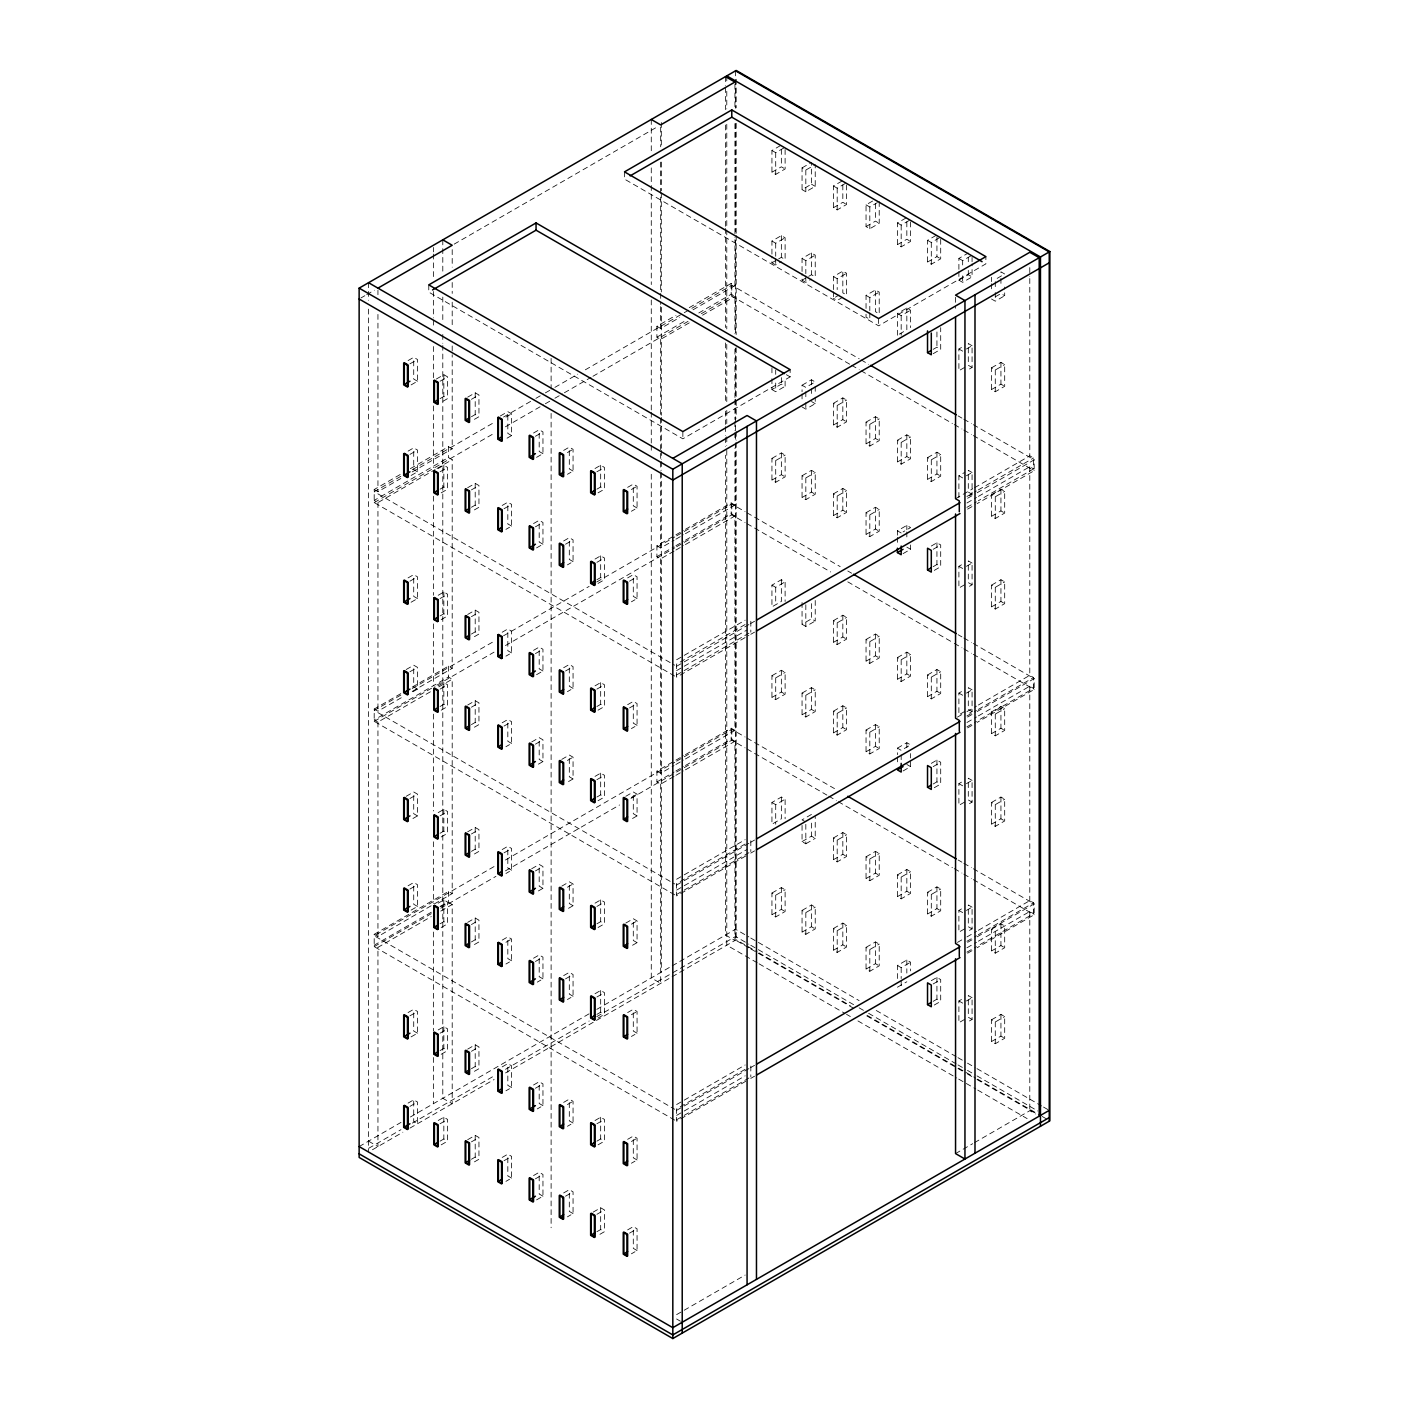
<?xml version="1.0" encoding="UTF-8"?>
<svg xmlns="http://www.w3.org/2000/svg" width="1409" height="1409" viewBox="0 0 1409 1409"><rect width="100%" height="100%" fill="white"/><g stroke="black" fill="none" stroke-linecap="round" stroke-linejoin="round"><path stroke-width="0.75" stroke-dasharray="5 3.75" d="M361.039 297.898L364.843 295.714M366.745 294.604L374.336 290.219M454.191 244.127L657.616 126.687M408.064 360.581L413.718 357.322L417.487 359.489L417.487 381.223L409.949 385.573M771.938 150.499L775.707 152.665L785.112 147.24L785.112 168.974L775.707 174.399L771.938 172.233L771.938 150.499L781.361 145.074M409.949 363.839L417.487 359.489M771.938 172.233L781.361 166.79L785.112 168.974M436.297 379.056L443.835 374.706L447.586 376.872L447.586 398.606L440.066 402.956M802.056 167.882L811.461 162.458L811.461 184.192L802.056 189.616L802.056 167.882L805.825 170.066L815.23 164.624L815.23 186.358L805.825 191.783L802.056 189.616M440.066 381.223L447.586 376.872M440.066 398.606L443.835 396.44L447.586 398.606M467.665 397.162L475.203 392.812L478.954 394.996L478.954 416.729L471.434 421.062M833.423 185.988L837.193 188.172L846.598 182.73L846.598 204.464L837.193 209.906L833.423 207.722L833.423 185.988L842.829 180.563M471.434 399.328L478.954 394.996M408.064 451.127L413.718 447.868L417.487 450.052L417.487 471.786L409.949 476.119M771.938 254.096L771.938 241.045L781.361 235.62L785.112 237.786L785.112 259.52L781.361 257.354L771.938 262.778L771.938 256.262M471.434 416.729L475.203 414.545L478.954 416.729M833.423 207.722L842.829 202.297L846.598 204.464M409.949 454.385L417.487 450.052M771.938 241.045L775.707 243.229L785.112 237.786M500.301 415.99L507.821 411.657L511.59 413.823L511.59 435.557L505.937 438.815M879.216 201.575L879.216 223.309L869.811 228.734L866.042 226.567L866.042 204.833L875.465 199.391M674.682 676.056L374.195 502.573L374.195 489.522L400.843 474.146M410.371 468.651L448.432 446.653L452.201 448.837L452.201 354.716M689.23 322.855L660.68 339.34L656.911 337.156L656.911 326.289L675.95 315.299M689.283 307.62L731.165 283.438L734.934 285.604L734.934 239.636M400.825 476.33L374.195 491.706L674.682 665.189M412.238 469.743L494.031 422.506M503.541 417.029L533.976 399.452M535.878 398.36L543.487 393.956M545.389 392.864L552.997 388.479M554.899 387.369L577.725 374.195M585.334 369.81L682.343 313.802M684.246 312.692L689.952 309.399M691.854 308.307L731.782 285.234L859.208 358.802M505.937 417.082L511.59 413.823M866.042 204.833L869.811 207L877.331 202.649M374.195 489.522L377.947 491.706L400.808 478.514M412.221 471.909L452.201 448.837M656.911 326.289L660.68 328.473L679.719 317.483M693.052 309.786L734.934 285.604M771.938 262.778L775.707 264.962L781.361 261.704M412.221 691.414L452.201 668.342L452.201 459.704L448.432 457.52L374.195 500.389L377.947 502.573L435.064 469.584M656.911 337.156L685.478 320.671M698.794 312.974L731.165 294.305L734.934 296.471L734.934 333.81M374.195 502.573L494.031 433.373M505.444 426.786L543.487 404.823M545.389 403.731L552.997 399.346M554.899 398.236L562.508 393.851M564.41 392.741L591.04 377.365M592.942 376.273L688.05 321.358M701.365 313.679L731.782 296.101L849.697 364.191M436.966 468.493L452.201 459.704M702.563 315.158L734.934 296.471M438.181 468.51L443.835 465.252L447.586 467.436L447.586 489.17L440.066 493.502M802.056 271.479L802.056 258.446L811.461 253.004L815.23 255.17L815.23 276.904L811.461 274.737L802.056 280.162L802.056 273.645M440.066 471.786L447.586 467.436M802.056 258.446L805.825 260.612L815.23 255.17M866.042 226.567L875.465 221.125L879.216 223.309M533.535 433.021L539.189 429.763L542.958 431.929L542.958 453.663L535.42 458.013M897.41 222.939L901.179 225.105L910.584 219.681L910.584 241.415L901.179 246.839L897.41 244.673L897.41 222.939L906.832 217.514M440.066 489.17L443.835 486.986L447.586 489.17M535.42 436.279L542.958 431.929M802.056 280.162L805.825 282.346L811.461 279.088M467.665 487.708L475.203 483.375L478.954 485.541L478.954 507.275L471.434 511.626M833.423 289.585L833.423 276.551L842.829 271.109L846.598 273.293L846.598 295.027L842.829 292.843L842.829 271.109M471.434 489.892L478.954 485.541M833.423 276.551L837.193 278.718L846.598 273.293M897.41 244.673L906.832 239.248L910.584 241.415M563.653 450.404L569.306 447.146L573.058 449.312L573.058 471.046L567.422 474.305M927.527 240.323L931.296 242.507L940.701 237.064L940.701 258.798L931.296 264.24L927.527 262.056L927.527 240.323L936.932 234.898M471.434 507.275L475.203 505.109L478.954 507.275M833.423 291.769L833.423 298.285L839.077 295.027M567.422 452.571L573.058 449.312M842.829 297.193L837.193 300.452L833.423 298.285M502.168 505.461L507.821 502.203L511.59 504.369L511.59 526.103L505.937 529.361M866.042 308.43L866.042 295.379L875.465 289.955L879.216 292.121L879.216 313.855L875.465 311.688L875.465 289.955M927.527 262.056L936.932 256.632L940.701 258.798M504.052 508.719L511.59 504.369M866.042 295.379L869.811 297.563L879.216 292.121M595.021 468.51L600.674 465.252L604.443 467.436L604.443 489.17L596.905 493.502M958.895 269.295L958.895 258.428L968.3 253.004M408.064 577.901L413.718 574.643L417.487 576.827L417.487 598.561L409.949 602.893M596.905 471.768L604.443 467.436M958.895 258.428L962.664 260.612L972.069 255.17L972.069 261.704M409.949 581.16L417.487 576.827M533.535 523.567L539.189 520.308L542.958 522.492L542.958 544.226L535.42 548.559M897.41 335.219L897.41 313.485L906.832 308.06L910.584 310.227L910.584 327.628M428.776 284.882L428.776 292.121L682.854 438.815L790.132 376.872L790.132 369.634M624.504 171.863L624.504 179.119L878.6 325.814L985.877 263.87L985.877 256.632M596.905 489.17L600.674 486.986L604.443 489.17M958.895 271.479L958.895 280.162L968.3 274.737L972.069 276.904L972.069 263.87M771.938 378.686L771.938 389.553L781.361 384.129L785.112 386.295L785.112 377.612M535.42 526.825L542.958 522.492M897.41 313.485L901.179 315.669L910.584 310.227M958.895 280.162L962.664 282.346L972.069 276.904M771.938 389.553L775.707 391.737L785.112 386.295M438.181 595.285L443.835 592.027L447.586 594.211L447.586 615.944L440.066 620.277M802.056 385.221L811.461 379.778L815.23 381.945L805.825 387.387L802.056 385.221L802.056 391.737M627.639 487.355L633.293 484.097L637.062 486.264L637.062 507.997L631.408 511.256M440.066 598.543L447.586 594.211M899.294 334.144L906.832 329.794L906.832 308.06M631.408 489.522L637.062 486.264M997.167 278.366L1004.687 274.015L1000.936 271.831L1000.936 276.182M563.653 540.968L569.306 537.692L573.058 539.876L573.058 561.61L567.422 564.868M440.066 615.944L443.835 613.76L447.586 615.944M565.537 544.226L573.058 539.876M995.282 296.823L1000.936 293.565L1004.687 295.749L1004.687 287.049M802.056 406.937L805.825 409.121L815.23 403.678L815.23 397.162M991.513 299.007L995.282 301.174L1004.687 295.749M467.665 614.483L475.203 610.15L478.954 612.316L478.954 634.05L471.434 638.4M833.423 403.326L842.829 397.884L846.598 400.068L846.598 421.802L837.193 427.226L833.423 425.06L833.423 403.326L837.193 405.493L846.598 400.068M933.181 349.344L936.932 347.178L940.701 349.344L940.701 327.628M471.434 616.666L478.954 612.316M933.181 353.694L940.701 349.344M595.021 559.074L600.674 555.815L604.443 557.982L604.443 579.715L596.905 584.066M964.549 367.467L958.895 370.726L958.895 348.992L964.549 345.733M406.179 669.539L413.718 665.207L417.487 667.373L417.487 689.107L409.949 693.457M771.938 458.383L781.361 452.941L785.112 455.125L785.112 476.858L775.707 482.283L771.938 480.117L771.938 458.383L775.707 460.549L785.112 455.125M471.434 634.05L475.203 631.884L478.954 634.05M833.423 425.06L842.829 419.618L846.598 421.802M596.905 562.332L604.443 557.982M966.433 348.992L972.069 345.733L972.069 367.467L966.433 370.726M409.949 671.723L417.487 667.373M502.168 632.236L507.821 628.978L511.59 631.144L511.59 652.878L505.937 656.136M866.042 422.154L875.465 416.729L879.216 418.896L879.216 440.63L869.811 446.072L866.042 443.888L866.042 422.154L869.811 424.338L879.216 418.896M596.905 579.715L600.674 577.549L604.443 579.715M674.682 894.821L374.195 721.338L374.195 709.026L400.843 693.633M412.273 687.046L448.432 666.158L452.201 668.342M674.013 551.148L660.68 558.845L656.911 556.661L656.911 545.794L674.048 535.913M675.95 534.804L683.576 530.418M685.478 529.308L731.165 502.925L734.934 505.109L734.934 448.009M771.938 480.117L781.361 474.674L785.112 476.858M400.825 695.095L374.195 710.471L674.682 883.954M412.238 688.508L494.031 641.289M503.541 635.794L589.138 586.391M596.747 581.987L674.735 536.97M676.637 535.86L731.782 504.017L745.097 511.696M374.195 709.026L377.947 711.193L402.71 696.909M656.911 545.794L660.68 547.978L674.013 540.281M675.915 539.171L683.524 534.786M685.426 533.676L734.934 505.109M674.682 1120.12L374.195 946.637L374.195 934.326L377.947 936.492L452.201 893.623L452.201 679.208L448.432 677.024L374.195 719.893L377.947 722.06L431.26 691.291M656.911 556.661L674.048 546.78M675.95 545.67L683.576 541.267M685.478 540.175L731.165 513.792L734.934 515.976L734.934 730.408L685.426 758.975M374.195 721.338L435.064 686.201M436.966 685.109L494.031 652.156M505.444 645.569L674.735 547.837M676.637 546.727L731.782 514.884L745.097 522.563M438.181 685.848L443.835 682.59L447.586 684.756L447.586 706.49L440.066 710.841M802.056 475.766L811.461 470.324L815.23 472.508L815.23 494.242L805.825 499.667L802.056 497.5L802.056 475.766L805.825 477.933L815.23 472.508M438.868 686.888L452.201 679.208M627.639 577.901L633.293 574.643L637.062 576.809L637.062 598.543L631.408 601.802M675.915 550.038L683.524 545.653M685.426 544.543L734.934 515.976M991.513 367.819L1000.936 362.395L1004.687 364.561L1004.687 386.295L995.282 391.737L991.513 389.553L991.513 367.819L995.282 370.003L1004.687 364.561M440.066 689.107L447.586 684.756M866.042 443.888L875.465 438.463L879.216 440.63M629.524 581.16L637.062 576.809M533.535 650.342L539.189 647.083L542.958 649.267L542.958 671.001L535.42 675.334M897.41 440.26L906.832 434.835L910.584 437.001L910.584 458.735L901.179 464.177L897.41 461.993L897.41 440.26L901.179 442.444L910.584 437.001M440.066 706.49L443.835 704.324L447.586 706.49M802.056 497.5L811.461 492.058L815.23 494.242M991.513 389.553L1000.936 384.129L1004.687 386.295M535.42 653.6L542.958 649.267M467.665 705.046L475.203 700.696L478.954 702.862L478.954 724.596L471.434 728.946M833.423 493.872L842.829 488.447L846.598 490.614L846.598 512.348L837.193 517.79L833.423 515.606L833.423 493.872L837.193 496.056L846.598 490.614M471.434 707.212L478.954 702.862M897.41 461.993L906.832 456.569L910.584 458.735M563.653 667.725L569.306 664.467L573.058 666.651L573.058 688.385L567.422 691.643M927.527 457.661L936.932 452.219L940.701 454.385L940.701 476.119L931.296 481.561L927.527 479.395L927.527 457.661L931.296 459.827L940.701 454.385M471.434 724.596L475.203 722.43L478.954 724.596M833.423 515.606L842.829 510.181L846.598 512.348M565.537 671.001L573.058 666.651M502.168 722.782L507.821 719.523L511.59 721.707L511.59 743.441L505.937 746.7M866.042 512.717L875.465 507.275L879.216 509.442L879.216 531.175L869.811 536.618L866.042 534.451L866.042 512.717L869.811 514.884L879.216 509.442M927.527 479.395L936.932 473.952L940.701 476.119M504.052 726.058L511.59 721.707M595.021 685.848L600.674 682.59L604.443 684.756L604.443 706.49L596.905 710.841M958.895 497.5L958.895 475.766L964.549 472.508M406.179 796.314L413.718 791.981L417.487 794.148L417.487 815.881L409.949 820.232M781.361 579.715L781.361 601.449L771.938 606.892L771.938 585.158L781.361 579.715L785.112 581.899L785.112 601.449M596.905 689.107L604.443 684.756M966.433 475.766L972.069 472.508L972.069 494.242L966.433 497.5M866.042 534.451L875.465 529.009L879.216 531.175M409.949 798.498L417.487 794.148M771.938 585.158L775.707 587.324L785.112 581.899M531.669 741.979L539.189 737.647L542.958 739.813L542.958 761.547L535.42 765.897M897.41 535.173L897.41 530.823L906.832 525.381L910.584 527.565L903.063 531.915M676.619 659.747L745.167 620.171M955.549 498.716L961.255 495.404M963.157 494.312L972.686 488.817M974.588 487.708L1029.785 455.847L1033.554 458.013L1033.554 468.88L978.339 500.759M596.905 706.49L600.674 704.324L604.443 706.49M535.42 744.163L542.958 739.813M745.114 624.539L676.584 664.115L676.584 677.148L748.866 635.424M966.926 496.479L976.437 490.984M978.339 489.892L1033.554 458.013M676.584 666.281L748.866 624.557M750.768 623.447L754.572 621.263M967.613 498.258L975.222 493.872M977.124 492.763L1034.188 459.827L1034.188 470.694L977.124 503.629M676.619 670.614L747.069 629.946M966.961 502.978L976.49 497.483M978.392 496.391L1029.785 466.714L1033.554 468.88M438.181 812.623L443.835 809.365L447.586 811.531L447.586 833.265L440.066 837.615M676.584 674.981L748.919 633.205M966.926 507.346L976.437 501.851M627.639 704.676L633.293 701.418L637.062 703.584L637.062 725.318L631.408 728.576M991.513 494.594L1000.936 489.17L1004.687 491.336L1004.687 513.07L995.282 518.512L991.513 516.328L991.513 494.594L995.282 496.778L1004.687 491.336M750.768 634.314L754.572 632.13M967.613 509.125L975.222 504.739M440.066 815.881L447.586 811.531M629.524 707.934L637.062 703.584M903.063 553.631L910.584 549.299L910.584 544.948M561.768 759.381L569.306 755.03L573.058 757.197L573.058 778.93L567.422 782.189M931.296 546.04L936.932 542.782L940.701 544.948L940.701 566.682L933.181 571.032M440.066 833.265L443.835 831.099L447.586 833.265M802.056 602.541L802.056 624.275L811.461 618.833L815.23 621.017L815.23 599.283M567.422 760.455L573.058 757.197M933.181 549.299L940.701 544.948M991.513 516.328L1000.936 510.903L1004.687 513.07M802.056 624.275L805.825 626.441L815.23 621.017M467.665 831.821L475.203 827.47L478.954 829.637L478.954 851.371L471.434 855.721M833.423 620.647L842.829 615.222L846.598 617.389L846.598 639.122L837.193 644.547L833.423 642.381L833.423 620.647L837.193 622.831L846.598 617.389M933.181 566.682L936.932 564.498L940.701 566.682M471.434 833.987L478.954 829.637M595.021 776.394L600.674 773.136L604.443 775.302L604.443 797.036L596.905 801.386M964.549 584.788L958.895 588.046L958.895 566.312L964.549 563.054M408.064 885.785L413.718 882.527L417.487 884.693L417.487 906.427L409.949 910.778M771.938 675.704L781.361 670.279L785.112 672.445L785.112 694.179L775.707 699.604L771.938 697.437L771.938 675.704L775.707 677.888L785.112 672.445M471.434 851.371L475.203 849.204L478.954 851.371M833.423 642.381L842.829 636.956L846.598 639.122M596.905 779.653L604.443 775.302M966.433 566.312L972.069 563.054L972.069 584.788L966.433 588.046M409.949 889.044L417.487 884.693M502.168 849.557L507.821 846.298L511.59 848.482L511.59 870.216L505.937 873.474M866.042 639.492L875.465 634.05L879.216 636.216L879.216 657.95L869.811 663.392L866.042 661.208L866.042 639.492L869.811 641.659L879.216 636.216M596.905 797.036L600.674 794.87L604.443 797.036M771.938 697.437L781.361 692.013L785.112 694.179M504.052 852.832L511.59 848.482M374.195 934.326L448.432 891.457L452.201 893.623M674.013 776.447L660.68 784.126L656.911 781.96L656.911 771.093L674.048 761.195M675.95 760.103L683.576 755.7M685.478 754.608L731.165 728.224L734.934 730.408M494.031 866.588L374.195 935.77L674.682 1109.253M505.444 860.001L674.735 762.251M676.637 761.159L731.782 729.316L745.097 736.995M656.911 771.093L660.68 773.259L674.013 765.58M675.915 764.471L683.524 760.085M438.181 903.169L443.835 899.911L447.586 902.095L447.586 923.811L440.066 928.161M802.056 693.087L811.461 687.662L815.23 689.829L815.23 711.563L805.825 717.005L802.056 714.821L802.056 693.087L805.825 695.271L815.23 689.829M625.772 796.314L633.293 791.964L637.062 794.148L637.062 815.881L631.408 819.14M991.513 585.158L1000.936 579.715L1004.687 581.899L1004.687 603.633L995.282 609.058L991.513 606.892L991.513 585.158L995.282 587.324L1004.687 581.899M440.066 906.427L447.586 902.095M431.313 912.222L374.195 945.192L377.947 947.359L431.26 916.59M440.823 906.727L448.432 902.324L452.201 904.49L452.201 1103.723L442.796 1098.28L442.796 345.487M656.911 781.96L674.048 772.062M675.95 770.97L683.576 766.566M685.478 765.474L731.165 739.091L734.934 741.275L734.934 940.49L725.512 935.048L725.512 455.195M866.042 661.208L875.465 655.784L879.216 657.95M631.408 797.406L637.062 794.148M374.195 946.637L431.26 913.701M440.77 908.206L495.933 876.363M505.444 870.868L619.573 804.979M630.985 798.392L674.735 773.118M676.637 772.026L731.782 740.183L745.097 747.862M440.788 911.095L452.201 904.49M675.915 775.337L683.524 770.952M685.426 769.842L734.934 741.275M531.669 868.754L539.189 864.422L542.958 866.588L542.958 888.322L535.42 892.672M897.41 657.598L906.832 652.156L910.584 654.34L910.584 676.073L901.179 681.498L897.41 679.332L897.41 657.598L901.179 659.764L910.584 654.34M440.066 923.811L443.835 921.645L447.586 923.811M802.056 714.821L811.461 709.396L815.23 711.563M991.513 606.892L1000.936 601.449L1004.687 603.633M535.42 870.938L542.958 866.588M467.665 922.367L475.203 918.016L478.954 920.2L478.954 941.934L471.434 946.284M833.423 711.21L842.829 705.768L846.598 707.934L846.598 729.668L837.193 735.111L833.423 732.944L833.423 711.21L837.193 713.377L846.598 707.934M471.434 924.551L478.954 920.2M897.41 679.332L906.832 673.889L910.584 676.073M561.768 886.155L569.306 881.805L573.058 883.971L573.058 905.705L567.422 908.964M927.527 674.981L936.932 669.539L940.701 671.723L940.701 693.457L931.296 698.882L927.527 696.715L927.527 674.981L931.296 677.148L940.701 671.723M471.434 941.934L475.203 939.75L478.954 941.934M833.423 732.944L842.829 727.502L846.598 729.668M567.422 887.23L573.058 883.971M502.168 940.12L507.821 936.862L511.59 939.028L511.59 960.762L505.937 964.02M866.042 730.038L875.465 724.596L879.216 726.78L879.216 748.514L869.811 753.938L866.042 751.772L866.042 730.038L869.811 732.204L879.216 726.78M927.527 696.715L936.932 691.273L940.701 693.457M505.937 942.286L511.59 939.028M595.021 903.169L600.674 899.911L604.443 902.077L604.443 923.811L596.905 928.161M964.549 711.563L958.895 714.821L958.895 693.087L964.549 689.829M408.064 1012.56L413.718 1009.302L417.487 1011.468L417.487 1033.202L409.949 1037.552M781.361 797.054L781.361 818.788L771.938 824.212L771.938 802.478L781.361 797.054L785.112 799.22L785.112 818.788M596.905 906.427L604.443 902.077M966.433 693.087L972.069 689.829L972.069 711.563L966.433 714.821M866.042 751.772L875.465 746.33L879.216 748.514M409.949 1015.819L417.487 1011.468M771.938 802.478L775.707 804.662L785.112 799.22M533.535 958.226L539.189 954.967L542.958 957.134L542.958 978.868L537.305 982.126M897.41 748.144L906.832 742.719L910.584 744.885L901.179 750.328L897.41 748.144L897.41 754.66M596.905 923.811L600.674 921.645L604.443 923.811M676.619 879.234L745.167 839.676M957.451 717.111L965.059 712.707M966.961 711.615L976.49 706.12M978.392 705.011L1029.785 675.334L1033.554 677.518L1033.554 688.385L978.339 720.263M535.42 961.484L542.958 957.134M745.114 844.044L676.584 883.619L676.584 895.93L748.866 854.189M966.926 715.983L976.437 710.488M978.339 709.396L1033.554 677.518M676.584 885.063L748.866 843.322M750.768 842.23L754.572 840.028M967.613 717.04L975.222 712.637M977.124 711.545L1034.188 678.61L1034.188 689.477L977.124 722.412M676.619 890.101L747.069 849.433M966.961 722.482L976.49 716.987M978.392 715.878L1029.785 686.201L1033.554 688.385M438.181 1029.944L443.835 1026.685L447.586 1028.852L447.586 1050.586L440.066 1054.936M811.461 814.437L802.056 819.862L805.825 822.046L805.825 843.78L802.056 841.596L802.056 822.046M625.772 923.089L633.293 918.738L637.062 920.922L637.062 942.656L631.408 945.915M991.513 711.932L1000.936 706.49L1004.687 708.674L1004.687 730.39L995.282 735.833L991.513 733.666L991.513 711.932L995.282 714.099L1004.687 708.674M676.584 894.486L748.919 852.709M966.926 726.85L976.437 721.355M750.768 853.097L754.572 850.895M967.613 727.907L975.222 723.504M440.066 1033.202L447.586 1028.852M631.408 924.181L637.062 920.922M903.063 770.97L910.584 766.619L910.584 760.103M563.653 975.609L569.306 972.351L573.058 974.535L573.058 996.269L567.422 999.527M931.296 763.361L936.932 760.103L940.701 762.269L940.701 784.003L933.181 788.353M440.066 1050.586L443.835 1048.419L447.586 1050.586M802.056 841.596L811.461 836.171L815.23 838.337L815.23 816.604M565.537 978.868L573.058 974.535M933.181 766.619L940.701 762.269M991.513 733.666L1000.936 728.224L1004.687 730.39M805.825 843.78L815.23 838.337M467.665 1049.141L475.203 1044.791L478.954 1046.975L478.954 1068.709L471.434 1073.042M833.423 837.985L842.829 832.543L846.598 834.709L846.598 856.443L837.193 861.885L833.423 859.701L833.423 837.985L837.193 840.151L846.598 834.709M933.181 784.003L936.932 781.836L940.701 784.003M471.434 1051.325L478.954 1046.975M595.021 993.732L600.674 990.457L604.443 992.64L604.443 1014.374L596.905 1018.725M964.549 802.108L958.895 805.384L958.895 783.651L964.549 780.392M408.064 1103.106L413.718 1099.848L417.487 1102.032L417.487 1123.766L413.718 1121.582L413.718 1099.848M771.938 893.042L781.361 887.6L785.112 889.766L785.112 911.5L775.707 916.942L771.938 914.758L771.938 893.042L775.707 895.208L785.112 889.766M471.434 1068.709L475.203 1066.525L478.954 1068.709M833.423 859.701L842.829 854.277L846.598 856.443M596.905 996.991L604.443 992.64M966.433 783.651L972.069 780.392L972.069 802.108L966.433 805.384M409.949 1106.382L417.487 1102.032M359.136 1146.574L401.019 1122.392M410.424 1116.967L589.173 1013.776M596.782 1009.372L670.913 966.574M672.216 965.834L735.551 929.253L748.866 936.932M502.168 1066.895L507.821 1063.636L511.59 1065.803L511.59 1087.537L505.937 1090.795M866.042 856.813L875.465 851.371L879.216 853.555L879.216 875.288L869.811 880.713L866.042 878.547L866.042 856.813L869.811 858.979L879.216 853.555M596.905 1014.374L600.674 1012.19L604.443 1014.374M771.938 914.758L781.361 909.333L785.112 911.5M368.647 1148.335L400.966 1129.683M412.361 1123.096L494.119 1075.895M505.514 1069.308L589.173 1021.014M596.782 1016.629L670.913 973.813M672.815 972.721L735.551 936.492L748.866 944.189M372.434 1149.762L402.868 1132.202M409.949 1128.098L494.119 1079.523M505.514 1072.936L670.913 977.441M672.111 976.754L736.185 939.768L757.091 951.832M438.181 1120.507L443.835 1117.249L447.586 1119.415L447.586 1141.149L440.066 1145.499M802.056 910.425L811.461 904.983L815.23 907.167L815.23 928.901L805.825 934.326L802.056 932.159L802.056 910.425L805.825 912.592L815.23 907.167M627.639 1012.56L633.293 1009.302L637.062 1011.468L637.062 1033.202L631.408 1036.46M991.513 802.478L1000.936 797.054L1004.687 799.22L1004.687 820.954L995.282 826.378L991.513 824.212L991.513 802.478L995.282 804.645L1004.687 799.22M440.066 1123.766L447.586 1119.415M866.042 878.547L875.465 873.104L879.216 875.288M631.408 1014.727L637.062 1011.468M533.535 1085L539.189 1081.742L542.958 1083.908L542.958 1105.642L537.305 1108.901M897.41 874.919L906.832 869.494L910.584 871.66L910.584 893.394L901.179 898.836L897.41 896.652L897.41 874.919L901.179 877.102L910.584 871.66M440.066 1141.149L443.835 1138.965L447.586 1141.149M802.056 932.159L811.461 926.717L815.23 928.901M991.513 824.212L1000.936 818.77L1004.687 820.954M535.42 1088.259L542.958 1083.908M467.665 1139.705L475.203 1135.355L478.954 1137.521L478.954 1159.255L471.434 1163.605M833.423 928.531L842.829 923.089L846.598 925.273L846.598 947.007L837.193 952.431L833.423 950.265L833.423 928.531L837.193 930.697L846.598 925.273M471.434 1141.871L478.954 1137.521M897.41 896.652L906.832 891.228L910.584 893.394M563.653 1102.384L569.306 1099.126L573.058 1101.31L573.058 1123.026L567.422 1126.302M927.527 892.302L936.932 886.877L940.701 889.044L940.701 910.778L931.296 916.22L927.527 914.036L927.527 892.302L931.296 894.486L940.701 889.044M471.434 1159.255L475.203 1157.088L478.954 1159.255M833.423 950.265L842.829 944.823L846.598 947.007M567.422 1104.568L573.058 1101.31M502.168 1157.441L507.821 1154.182L511.59 1156.366L511.59 1178.1L505.937 1181.358M866.042 947.359L875.465 941.934L879.216 944.1L879.216 965.834L869.811 971.277L866.042 969.093L866.042 947.359L869.811 949.543L879.216 944.1M927.527 914.036L936.932 908.611L940.701 910.778M504.052 1160.699L511.59 1156.366M595.021 1120.507L600.674 1117.231L604.443 1119.415L604.443 1141.149L596.905 1145.499M964.549 928.883L958.895 932.159L958.895 910.425L964.549 907.167M596.905 1123.766L604.443 1119.415M966.433 910.425L972.069 907.167L972.069 928.883L966.433 932.159M866.042 969.093L875.465 963.668L879.216 965.834M533.535 1175.564L539.189 1172.288L542.958 1174.472L542.958 1196.206L535.42 1200.556M897.41 978.515L897.41 965.482L906.832 960.04L910.584 962.224L910.584 970.907M596.905 1141.149L600.674 1138.965L604.443 1141.149M535.42 1178.822L542.958 1174.472M897.41 965.482L901.179 967.648L910.584 962.224M676.619 1104.533L745.167 1064.975M957.451 942.41L965.059 938.007M966.961 936.915L976.49 931.419M978.392 930.31L1029.785 900.633L1033.554 902.817L1033.554 913.684L978.339 945.545M745.114 1069.343L676.584 1108.901L676.584 1121.229L748.866 1079.488M966.926 941.282L976.437 935.787M978.339 934.678L1033.554 902.817M676.584 1110.362L748.866 1068.621M750.768 1067.529L754.572 1065.327M967.613 942.339L975.222 937.936M977.124 936.844L1034.188 903.891L1034.188 914.758L977.124 947.711M627.639 1139.335L633.293 1136.077L637.062 1138.243L637.062 1159.977L631.408 1163.235M991.513 929.253L1000.936 923.828L1004.687 925.995L1004.687 947.729L995.282 953.153L991.513 950.987L991.513 929.253L995.282 931.419L995.282 953.153M897.41 987.216L906.832 981.774M631.408 1141.501L637.062 1138.243M676.619 1115.4L745.167 1075.842M966.961 947.781L976.49 942.286M978.392 941.177L1029.785 911.5L1033.554 913.684M676.584 1119.768L748.919 1078.008M966.926 952.149L976.437 946.654M750.768 1078.396L754.572 1076.194M967.613 953.206L975.222 948.803M563.653 1192.947L569.306 1189.689L573.058 1191.855L573.058 1213.589L567.422 1216.848M931.296 980.682L936.932 977.423L940.701 979.607L940.701 1001.341L933.181 1005.674M565.537 1196.206L573.058 1191.855M933.181 983.94L940.701 979.607M991.513 950.987L1000.936 945.545L1004.687 947.729M933.181 1001.341L936.932 999.157L940.701 1001.341M593.136 1212.145L600.674 1207.795L604.443 1209.961L604.443 1231.695L596.905 1236.045M964.549 1019.447L958.895 1022.705L958.895 1000.971L964.549 997.713M596.905 1214.311L604.443 1209.961M966.433 1000.971L972.069 997.713L972.069 1019.447L966.433 1022.705M596.905 1231.695L600.674 1229.529L604.443 1231.695M627.639 1229.881L633.293 1226.623L637.062 1228.807L637.062 1250.54L631.408 1253.799M991.513 1019.799L1000.936 1014.374L1004.687 1016.541L1004.687 1038.274L995.282 1043.717L991.513 1041.533L991.513 1019.799L995.282 1021.983L1004.687 1016.541M629.524 1233.139L637.062 1228.807M991.513 1041.533L1000.936 1036.108L1004.687 1038.274M676.619 1314.615L745.167 1275.057M955.549 1153.584L961.255 1150.29M963.157 1149.198L972.686 1143.703M974.588 1142.593L1029.785 1110.715L1035.439 1113.973M811.461 184.192L815.23 186.358M972.069 345.733L968.3 343.549L968.3 365.283L972.069 367.467M958.895 348.992L962.664 351.158M861.11 359.911L868.719 364.297M958.102 415.902L961.907 418.103M963.809 419.195L971.417 423.598M973.32 424.69L1034.188 459.827M851.6 365.283L859.208 369.669M861.11 370.778L952.396 423.475M954.298 424.567L961.907 428.97M963.809 430.062L971.417 434.465M973.32 435.557L1034.188 470.694M972.069 472.508L968.3 470.324L968.3 492.058L972.069 494.242M786.345 374.688L790.132 376.872M958.895 475.766L962.664 477.933M811.461 401.512L815.23 403.678M972.069 563.054L968.3 560.888L968.3 582.621L972.069 584.788M897.41 530.823L901.179 532.989M958.895 566.312L962.664 568.496M906.832 547.115L910.584 549.299M746.999 512.806L840.187 566.612M847.795 570.997L851.6 573.199M958.102 634.684L961.907 636.886M963.809 637.978L971.417 642.363M973.32 643.473L1034.188 678.61M746.999 523.672L830.694 571.984M847.795 581.864L952.396 642.257M954.298 643.349L961.907 647.753M963.809 648.844L971.417 653.23M973.32 654.34L1034.188 689.477M972.069 689.829L968.3 687.662L968.3 709.396L972.069 711.563M958.895 693.087L962.664 695.271M417.487 381.223L413.718 379.056L413.718 357.322M511.59 435.557L507.821 433.391L507.821 411.657M542.958 453.663L539.189 451.496L539.189 429.763M573.058 471.046L569.306 468.88L569.306 447.146M637.062 507.997L633.293 505.831L633.293 484.097M972.069 780.392L968.3 778.208L968.3 799.942L972.069 802.108M958.895 783.651L962.664 785.817M417.487 471.786L413.718 469.602L413.718 447.868M511.59 526.103L507.821 523.937L507.821 502.203M542.958 544.226L539.189 542.042L539.189 520.308M573.058 561.61L569.306 559.426L569.306 537.692M637.062 598.543L633.293 596.377L633.293 574.643M906.832 764.453L910.584 766.619M746.999 738.105L834.498 788.6M958.102 859.983L961.907 862.167M963.809 863.277L971.417 867.662M973.32 868.754L1034.188 903.891M746.999 748.972L826.889 795.081M828.791 796.173L836.382 800.576M838.285 801.668L952.396 867.557M954.298 868.649L961.907 873.034M963.809 874.144L971.417 878.529M973.32 879.621L1034.188 914.758M972.069 907.167L968.3 904.983L968.3 926.717L972.069 928.883M958.895 910.425L962.664 912.592M417.487 598.561L413.718 596.377L413.718 574.643M511.59 652.878L507.821 650.711L507.821 628.978M542.958 671.001L539.189 668.817L539.189 647.083M573.058 688.385L569.306 686.201L569.306 664.467M637.062 725.318L633.293 723.152L633.293 701.418M972.069 997.713L968.3 995.547L968.3 1017.263L972.069 1019.447M958.895 1000.971L962.664 1003.138M417.487 689.107L413.718 686.94L413.718 665.207M511.59 743.441L507.821 741.257L507.821 719.523M542.958 761.547L539.189 759.381L539.189 737.647M573.058 778.93L569.306 776.764L569.306 755.03M637.062 815.881L633.293 813.697L633.293 791.964M750.768 938.042L859.12 1000.601M876.239 1010.482L956.077 1056.574M957.979 1057.666L965.588 1062.069M967.49 1063.161L975.098 1067.546M977.001 1068.656L1041.638 1105.977M1043.541 1107.069L1049.247 1110.362M750.768 945.28L857.218 1006.748M859.12 1007.84L866.729 1012.226M868.631 1013.335L956.077 1063.813M957.979 1064.922L965.588 1069.308M967.49 1070.4L975.098 1074.803M977.001 1075.895L1037.834 1111.014M758.993 952.924L850.243 1005.621M867.363 1015.502L956.711 1067.089M958.613 1068.181L975.715 1078.061M977.617 1079.153L1040.353 1115.382M1042.255 1116.474L1047.961 1119.768M748.866 947.799L735.551 940.12L735.551 348.111M750.768 948.909L855.333 1009.267M866.729 1015.854L956.077 1067.441M957.979 1068.533L965.588 1072.936M967.49 1074.028L975.098 1078.413M977.001 1079.523L1035.932 1113.55M757.197 962.752L726.78 945.192L726.78 447.815M759.099 963.844L844.643 1013.247M846.545 1014.339L850.349 1016.541M857.94 1020.926L956.799 1078.008M958.701 1079.1L975.821 1088.981M977.723 1090.073L1027.143 1118.605M417.487 815.881L413.718 813.715L413.718 791.981M511.59 870.216L507.821 868.032L507.821 846.298M542.958 888.322L539.189 886.155L539.189 864.422M573.058 905.705L569.306 903.539L569.306 881.805M637.062 942.656L633.293 940.472L633.293 918.738M417.487 906.427L413.718 904.261L413.718 882.527M511.59 960.762L507.821 958.596L507.821 936.862M542.958 978.868L539.189 976.701L539.189 954.967M573.058 996.269L569.306 994.085L569.306 972.351M637.062 1033.202L633.293 1031.036L633.293 1009.302M417.487 1033.202L413.718 1031.036L413.718 1009.302M511.59 1087.537L507.821 1085.37L507.821 1063.636M542.958 1105.642L539.189 1103.476L539.189 1081.742M573.058 1123.026L569.306 1120.86L569.306 1099.126M637.062 1159.977L633.293 1157.811L633.293 1136.077M511.59 1178.1L507.821 1175.916L507.821 1154.182M542.958 1196.206L539.189 1194.022L539.189 1172.288M573.058 1213.589L569.306 1211.423L569.306 1189.689M637.062 1250.54L633.293 1248.356L633.293 1226.623M368.542 1141.149L377.947 1146.574L377.947 947.359M676.584 1318.983L680.353 1321.166M1029.785 267.604L1029.785 276.358M1029.785 278.542L1029.785 455.847M1029.785 466.714L1029.785 675.334M1029.785 686.201L1029.785 900.633M1029.785 911.5L1029.785 1110.715M1000.936 278.366L1000.936 287.049M1000.936 362.395L1000.936 384.129M1000.936 489.17L1000.936 510.903M1000.936 579.715L1000.936 601.449M1000.936 706.49L1000.936 728.224M1000.936 797.054L1000.936 818.77M1000.936 923.828L1000.936 945.545M1000.936 1014.374L1000.936 1036.108M995.282 281.624L995.282 290.307M995.282 292.491L995.282 301.174M995.282 370.003L995.282 391.737M995.282 496.778L995.282 518.512M995.282 587.324L995.282 609.058M995.282 714.099L995.282 735.833M995.282 804.645L995.282 826.378M995.282 1021.983L995.282 1043.717M991.513 277.274L991.513 281.624M991.513 283.79L991.513 292.491M968.3 257.354L968.3 261.704M968.3 270.387L968.3 274.737M962.664 260.612L962.664 264.962M962.664 275.829L962.664 282.346M955.549 297.334L955.549 308.272M936.932 237.064L936.932 256.632M936.932 331.96L936.932 347.178M936.932 452.219L936.932 473.952M936.932 542.782L936.932 564.498M936.932 669.539L936.932 691.273M936.932 760.103L936.932 781.836M936.932 886.877L936.932 908.611M936.932 977.423L936.932 999.157M931.296 242.507L931.296 264.24M931.296 459.827L931.296 481.561M931.296 677.148L931.296 698.882M931.296 894.486L931.296 916.22M910.584 753.586L910.584 757.936M906.832 221.847L906.832 239.248M906.832 434.835L906.832 456.569M906.832 525.381L906.832 529.731M906.832 531.915L906.832 540.598M906.832 652.156L906.832 673.889M906.832 742.719L906.832 749.236M906.832 869.494L906.832 891.228M906.832 960.04L906.832 973.091M901.179 225.105L901.179 246.839M901.179 315.669L901.179 335.219M901.179 442.444L901.179 464.177M901.179 659.764L901.179 681.498M901.179 754.66L901.179 763.361M901.179 877.102L901.179 898.836M901.179 967.648L901.179 978.515M901.179 980.682L901.179 987.216M897.41 537.34L897.41 546.04M897.41 756.844L897.41 765.527M878.6 318.557L878.6 325.814M875.465 203.741L875.465 221.125M875.465 416.729L875.465 438.463M875.465 507.275L875.465 529.009M875.465 634.05L875.465 655.784M875.465 724.596L875.465 746.33M875.465 851.371L875.465 873.104M875.465 941.934L875.465 963.668M869.811 207L869.811 228.734M869.811 297.563L869.811 310.596M869.811 312.763L869.811 319.297L866.042 317.113L866.042 310.596M869.811 424.338L869.811 446.072M869.811 514.884L869.811 536.618M869.811 641.659L869.811 663.392M869.811 732.204L869.811 753.938M869.811 858.979L869.811 880.713M869.811 949.543L869.811 971.277M842.829 184.914L842.829 202.297M842.829 397.884L842.829 419.618M842.829 488.447L842.829 510.181M842.829 615.222L842.829 636.956M842.829 705.768L842.829 727.502M842.829 832.543L842.829 854.277M842.829 923.089L842.829 944.823M837.193 188.172L837.193 209.906M837.193 278.718L837.193 289.585M837.193 405.493L837.193 427.226M837.193 496.056L837.193 517.79M837.193 622.831L837.193 644.547M837.193 713.377L837.193 735.111M837.193 840.151L837.193 861.885M837.193 930.697L837.193 952.431M815.23 386.295L815.23 394.996M811.461 253.004L811.461 274.737M811.461 379.778L811.461 386.295M811.461 388.479L811.461 397.162M811.461 470.324L811.461 492.058M811.461 603.633L811.461 618.833M811.461 687.662L811.461 709.396M811.461 823.12L811.461 836.171M811.461 904.983L811.461 926.717M805.825 170.066L805.825 191.783M805.825 260.612L805.825 273.645M805.825 275.829L805.825 282.346M805.825 391.737L805.825 400.42M805.825 402.604L805.825 409.121M805.825 477.933L805.825 499.667M805.825 604.708L805.825 626.441M805.825 695.271L805.825 717.005M805.825 912.592L805.825 934.326M802.056 393.904L802.056 402.604M781.361 149.407L781.361 166.79M781.361 235.62L781.361 257.354M781.361 377.612L781.361 384.129M781.361 452.941L781.361 474.674M781.361 670.279L781.361 692.013M781.361 887.6L781.361 909.333M775.707 152.665L775.707 174.399M775.707 243.229L775.707 256.262M775.707 258.446L775.707 264.962M775.707 370.003L775.707 374.354M775.707 383.037L775.707 391.737M775.707 460.549L775.707 482.283M775.707 587.324L775.707 604.708M775.707 677.888L775.707 699.604M775.707 804.662L775.707 824.212M775.707 895.208L775.707 916.942M771.938 367.819L771.938 376.52M750.821 621.246L750.821 632.113M750.821 840.75L750.821 851.617M750.821 1066.049L750.821 1076.916M736.185 79.256L736.185 107.859M736.185 123.27L736.185 233.313M736.185 235.514L736.185 334.549M736.185 347.741L736.185 398.36M736.185 400.561L736.185 418.174M736.185 431.383L736.185 440.189M736.185 442.391L736.185 939.768M735.551 70.82L735.551 108.229M735.551 123.64L735.551 231.499M735.551 240.27L735.551 334.955M734.934 84.223L734.934 108.299M734.934 123.622L734.934 237.452M734.934 349.185L734.934 397.497M734.934 399.698L734.934 419.459M734.934 421.643L734.934 430.432M734.934 432.633L734.934 439.221M731.782 285.234L731.782 296.101M731.782 504.017L731.782 514.884M731.782 729.316L731.782 740.183M731.165 283.438L731.165 294.305M731.165 502.925L731.165 513.792M731.165 728.224L731.165 739.091M726.78 75.875L726.78 82.479M726.78 91.286L726.78 108.898M726.78 124.309L726.78 227.73M726.78 229.931L726.78 328.966M726.78 344.377L726.78 401.6M726.78 410.406L726.78 423.616M726.78 436.808L726.78 445.614M725.512 76.614L725.512 85.421M725.512 87.605L725.512 109.62M725.512 125.031L725.512 226.285M725.512 228.487L725.512 327.54M725.512 342.951L725.512 402.375M725.512 411.181L725.512 424.391M725.512 426.592L725.512 435.399M725.512 437.6L725.512 446.406M682.854 431.577L682.854 438.815M661.314 122.477L661.314 146.695M661.314 162.105L661.314 190.726M661.314 192.927L661.314 291.962M661.314 307.373L661.314 415.232M661.314 417.434L661.314 448.256M661.314 450.457L661.314 459.264M661.314 461.465L661.314 470.254M661.314 472.455L661.314 972.122M660.68 127.092L660.68 146.8M660.68 162.123L660.68 194.953M660.68 197.137L660.68 304.397M660.68 306.581L660.68 328.473M660.68 339.34L660.68 416.201M660.68 418.403L660.68 471.099M660.68 473.301L660.68 547.978M660.68 558.845L660.68 773.259M660.68 784.126L660.68 983.359L651.275 977.916L651.275 471.663M651.275 119.466L651.275 152.489M651.275 167.9L651.275 183.311M651.275 185.512L651.275 284.565M651.275 299.958L651.275 410.019M651.275 412.221L651.275 443.042M651.275 445.244L651.275 451.849M600.674 465.252L600.674 486.986M600.674 555.815L600.674 577.549M600.674 682.59L600.674 704.324M600.674 773.136L600.674 794.87M600.674 899.911L600.674 921.645M600.674 990.457L600.674 1012.19M600.674 1117.231L600.674 1138.965M600.674 1207.795L600.674 1229.529M551.113 358.397L551.113 389.219M551.113 413.418L551.113 1227.715M475.203 392.812L475.203 414.545M475.203 483.375L475.203 505.109M475.203 610.15L475.203 631.884M475.203 700.696L475.203 722.43M475.203 827.47L475.203 849.204M475.203 918.016L475.203 939.75M475.203 1044.791L475.203 1066.525M475.203 1135.355L475.203 1157.088M452.201 249.64L452.201 267.164M452.201 282.487L452.201 293.424M452.201 302.178L452.201 326.254M452.201 345.962L452.201 352.532M448.432 446.653L448.432 457.52M448.432 666.158L448.432 677.024M448.432 891.457L448.432 902.324M443.835 374.706L443.835 396.44M443.835 465.252L443.835 486.986M443.835 592.027L443.835 613.76M443.835 682.59L443.835 704.324M443.835 809.365L443.835 831.099M443.835 899.911L443.835 921.645M443.835 1026.685L443.835 1048.419M443.835 1117.249L443.835 1138.965M442.796 239.829L442.796 246.434M442.796 248.636L442.796 272.853M442.796 297.07L442.796 321.287M442.796 334.479L442.796 343.285M433.373 247.473L433.373 251.876M433.373 254.078L433.373 278.295M433.373 291.487L433.373 317.906M433.373 320.107L433.373 326.712M433.373 346.526L433.373 379.532M433.373 405.951L433.373 467.594M433.373 496.197L433.373 595.25M433.373 623.87L433.373 685.496M433.373 714.116L433.373 810.968M433.373 841.772L433.373 903.416M433.373 932.018L433.373 1031.071M433.373 1057.49L433.373 1103.723M377.947 290.324L377.947 294.71M377.947 314.401L377.947 491.706M377.947 502.573L377.947 711.193M377.947 722.06L377.947 936.492M368.542 282.698L368.542 300.311M368.542 309.117L368.542 1152.016"/><path stroke-width="1.5" d="M359.136 288.14L736.185 70.45L1049.864 251.559L1049.864 1120.86L672.815 1338.55L359.136 1157.441L359.136 288.14L672.815 469.232L1049.864 251.559M377.947 288.14L452.201 245.272L442.796 239.829M536.054 222.939L428.776 284.882L682.854 431.577L790.132 369.634L536.054 222.939L536.054 230.178L784.443 373.596M731.782 109.937L624.504 171.863L878.6 318.557L985.877 256.632L731.782 109.937L731.782 117.176L982.091 261.687M432.528 289.955L536.054 230.178M630.158 175.861L731.782 117.176M404.313 384.481L408.064 386.665L408.064 364.931L404.313 362.747L404.313 384.481L409.949 381.223M434.412 401.864L438.181 404.048L438.181 382.315L434.412 380.131L434.412 401.864L438.181 399.698M465.78 419.988L469.549 422.154L469.549 400.42L465.78 398.254L465.78 419.988L469.549 417.804M404.313 475.044L408.064 477.211L408.064 455.477L404.313 453.311L404.313 475.044L409.949 471.786M498.416 438.815L502.168 440.982L502.168 419.248L498.416 417.082L498.416 438.815L502.168 436.649M434.412 492.428L438.181 494.594L438.181 472.86L434.412 470.694L434.412 492.428L438.181 490.244M529.784 456.921L533.535 459.105L533.535 437.371L529.784 435.187L529.784 456.921L535.42 453.663M465.78 510.534L469.549 512.7L469.549 490.966L465.78 488.8L465.78 510.534L469.549 508.367M559.884 474.305L563.653 476.489L563.653 454.755L559.884 452.571L559.884 474.305L563.653 472.138M498.416 529.361L502.168 531.545L502.168 509.811L498.416 507.627L498.416 529.361L502.168 527.195M591.252 492.428L595.021 494.594L595.021 472.86L591.252 470.694L591.252 492.428L595.021 490.244M404.313 601.819L408.064 603.985L408.064 582.252L404.313 580.085L404.313 601.819L409.949 598.561M672.815 458.365L747.069 415.514L756.474 420.939L756.474 1279.39M529.784 547.485L533.535 549.651L533.535 527.917L529.784 525.751L529.784 547.485L535.42 544.226M1049.247 262.778L672.815 480.099L359.136 299.007M434.412 619.203L438.181 621.369L438.181 599.635L434.412 597.469L434.412 619.203L438.181 617.019M623.888 511.256L627.639 513.422L627.639 491.706L623.888 489.522L623.888 511.256L627.639 509.089M559.884 564.868L563.653 567.034L563.653 545.301L559.884 543.134L559.884 564.868L563.653 562.684M927.527 330.886L927.527 352.62L931.296 350.436M465.78 637.308L469.549 639.475L469.549 617.741L465.78 615.574L465.78 637.308L469.549 635.142M591.252 582.974L595.021 585.14L595.021 563.424L591.252 561.24L591.252 582.974L595.021 580.807M404.313 692.365L408.064 694.531L408.064 672.798L404.313 670.631L404.313 692.365L409.949 689.107M498.416 656.136L502.168 658.32L502.168 636.586L498.416 634.402L498.416 656.136L502.168 653.97M434.412 709.749L438.181 711.932L438.181 690.199L434.412 688.015L434.412 709.749L438.181 707.582M623.888 601.802L627.639 603.985L627.639 582.252L623.888 580.085L623.888 601.802L627.639 599.635M529.784 674.259L533.535 676.426L533.535 654.692L529.784 652.526L529.784 674.259L535.42 671.001M465.78 727.854L469.549 730.038L469.549 708.304L465.78 706.12L465.78 727.854L469.549 725.688M559.884 691.643L563.653 693.809L563.653 672.075L559.884 669.909L559.884 691.643L563.653 689.459M498.416 746.7L502.168 748.866L502.168 727.132L498.416 724.966L498.416 746.7L502.168 744.516M591.252 709.749L595.021 711.915L595.021 690.199L591.252 688.015L591.252 709.749L595.021 707.582M404.313 819.14L408.064 821.306L408.064 799.572L404.313 797.406L404.313 819.14L409.949 815.881M756.474 620.154L960.005 502.661M756.474 631.021L960.005 513.528M529.784 764.805L533.535 766.972L533.535 745.255L529.784 743.071L529.784 764.805L535.42 761.547M897.41 548.207L897.41 552.557L903.063 549.299M434.412 836.523L438.181 838.707L438.181 816.973L434.412 814.789L434.412 836.523L438.181 834.357M623.888 728.576L627.639 730.76L627.639 709.026L623.888 706.86L623.888 728.576L627.639 726.41M559.884 782.189L563.653 784.373L563.653 762.639L559.884 760.455L559.884 782.189L563.653 780.022M927.527 569.941L931.296 572.107L931.296 550.373L927.527 548.207L927.527 569.941L931.296 567.774M465.78 854.629L469.549 856.813L469.549 835.079L465.78 832.895L465.78 854.629L469.549 852.463M591.252 800.294L595.021 802.478L595.021 780.745L591.252 778.578L591.252 800.294L595.021 798.128M404.313 909.686L408.064 911.87L408.064 890.136L404.313 887.952L404.313 909.686L409.949 906.427M498.416 873.474L502.168 875.641L502.168 853.907L498.416 851.74L498.416 873.474L502.168 871.29M434.412 927.087L438.181 929.253L438.181 907.519L434.412 905.353L434.412 927.087L438.181 924.903M623.888 819.14L627.639 821.306L627.639 799.572L623.888 797.406L623.888 819.14L627.639 816.956M529.784 891.58L533.535 893.746L533.535 872.03L529.784 869.846L529.784 891.58L535.42 888.322M465.78 945.192L469.549 947.359L469.549 925.625L465.78 923.459L465.78 945.192L469.549 943.008M559.884 908.964L563.653 911.147L563.653 889.414L559.884 887.23L559.884 908.964L563.653 906.797M498.416 964.02L502.168 966.204L502.168 944.47L498.416 942.286L498.416 964.02L502.168 961.854M591.252 927.069L595.021 929.253L595.021 907.519L591.252 905.353L591.252 927.069L595.021 924.903M404.313 1036.46L408.064 1038.644L408.064 1016.911L404.313 1014.727L404.313 1036.46L409.949 1033.202M756.474 838.936L960.005 721.426M756.474 849.803L960.005 732.293M529.784 982.126L533.535 984.31L533.535 962.576L529.784 960.41L529.784 982.126L535.42 978.868M903.063 766.619L897.41 769.878L901.179 772.062L901.179 763.361M434.412 1053.862L438.181 1056.028L438.181 1034.294L434.412 1032.128L434.412 1053.862L438.181 1051.678M623.888 945.915L627.639 948.081L627.639 926.347L623.888 924.181L623.888 945.915L627.639 943.731M559.884 999.527L563.653 1001.693L563.653 979.959L559.884 977.793L559.884 999.527L563.653 997.343M927.527 787.261L931.296 789.445L931.296 767.711L927.527 765.527L927.527 787.261L931.296 785.095M465.78 1071.967L469.549 1074.134L469.549 1052.4L465.78 1050.233L465.78 1071.967L469.549 1069.783M591.252 1017.633L595.021 1019.799L595.021 998.065L591.252 995.899L591.252 1017.633L595.021 1015.449M404.313 1127.024L408.064 1129.19L408.064 1107.456L404.313 1105.29L404.313 1127.024L409.949 1123.766M498.416 1090.795L502.168 1092.979L502.168 1071.245L498.416 1069.061L498.416 1090.795L502.168 1088.629M434.412 1144.407L438.181 1146.574L438.181 1124.84L434.412 1122.674L434.412 1144.407L438.181 1142.241M623.888 1036.46L627.639 1038.644L627.639 1016.911L623.888 1014.727L623.888 1036.46L627.639 1034.294M529.784 1108.901L533.535 1111.085L533.535 1089.351L529.784 1087.184L529.784 1108.901L535.42 1105.642M465.78 1162.513L469.549 1164.697L469.549 1142.963L465.78 1140.779L465.78 1162.513L469.549 1160.347M559.884 1126.302L563.653 1128.468L563.653 1106.734L559.884 1104.568L559.884 1126.302L563.653 1124.118M498.416 1181.358L502.168 1183.525L502.168 1161.791L498.416 1159.625L498.416 1181.358L502.168 1179.174M591.252 1144.407L595.021 1146.574L595.021 1124.84L591.252 1122.674L591.252 1144.407L595.021 1142.223M756.474 1064.235L960.005 946.725M529.784 1199.464L533.535 1201.63L533.535 1179.897L529.784 1177.73L529.784 1199.464L535.42 1196.206M756.474 1075.102L960.005 957.592M623.888 1163.235L627.639 1165.419L627.639 1143.685L623.888 1141.501L623.888 1163.235L627.639 1161.069M559.884 1216.848L563.653 1219.014L563.653 1197.28L559.884 1195.114L559.884 1216.848L563.653 1214.681M927.527 1004.599L931.296 1006.766L931.296 985.032L927.527 982.866L927.527 1004.599L931.296 1002.415M591.252 1234.953L595.021 1237.137L595.021 1215.403L591.252 1213.219L591.252 1234.953L595.021 1232.787M623.888 1253.799L627.639 1255.965L627.639 1234.231L623.888 1232.065L623.888 1253.799L627.639 1251.615M1049.247 1110.362L672.815 1327.683L359.136 1146.574M1049.247 1117.601L672.815 1334.922L359.136 1153.83M735.551 70.82L1049.247 251.912L1049.247 1121.229M726.78 75.875L1040.458 256.984L1040.458 1126.302M725.512 76.614L734.934 82.039L660.68 124.908L651.275 119.466M927.527 352.62L931.296 354.786L931.296 333.052M870.621 365.389L956.2 414.81M897.41 552.557L901.179 554.723L901.179 546.04M368.542 282.698L682.22 463.808L682.22 1333.125M853.502 574.291L956.2 633.592M847.795 796.296L956.2 858.874M1039.208 1116.157L1039.208 257.706L1029.785 252.281L955.549 295.15L964.954 300.575L964.954 1159.026L955.549 1153.584L955.549 958.754M974.993 294.78L974.993 1153.231M959.3 511.749L959.3 500.882L955.549 498.716L955.549 317.025M959.3 731.253L959.3 720.386L955.549 718.203L955.549 513.968M959.3 956.552L959.3 945.686L955.549 943.502L955.549 733.455M747.069 426.381L747.069 1284.814M672.815 469.232L672.815 1338.55M407.448 365.283L403.678 363.117L403.678 384.851L407.448 387.017L407.448 365.283M437.547 382.667L433.796 380.5L433.796 402.234L437.547 404.401L437.547 382.667M468.915 400.79L465.164 398.606L465.164 420.34L468.915 422.524L468.915 400.79M501.551 419.618L497.782 417.451L497.782 439.185L501.551 441.352L501.551 419.618M532.919 437.723L529.15 435.557L529.15 457.291L532.919 459.457L532.919 437.723M563.036 455.107L559.267 452.941L559.267 474.674L563.036 476.841L563.036 455.107M594.404 473.23L590.635 471.046L590.635 492.78L594.404 494.964L594.404 473.23M627.023 492.058L623.254 489.892L623.254 511.626L627.023 513.792L627.023 492.058M407.448 455.847L403.678 453.663L403.678 475.397L407.448 477.581L407.448 455.847M437.547 473.23L433.796 471.046L433.796 492.78L437.547 494.964L437.547 473.23M468.915 491.336L465.164 489.17L465.164 510.903L468.915 513.07L468.915 491.336M501.551 510.164L497.782 507.997L497.782 529.731L501.551 531.898L501.551 510.164M532.919 528.287L529.15 526.103L529.15 547.837L532.919 550.021L532.919 528.287M563.036 545.67L559.267 543.487L559.267 565.22L563.036 567.404L563.036 545.67M594.404 563.776L590.635 561.61L590.635 583.344L594.404 585.51L594.404 563.776M627.023 582.621L623.254 580.438L623.254 602.171L627.023 604.338L627.023 582.621M407.448 582.621L403.678 580.438L403.678 602.171L407.448 604.355L407.448 582.621M437.547 600.005L433.796 597.821L433.796 619.555L437.547 621.739L437.547 600.005M468.915 618.111L465.164 615.944L465.164 637.678L468.915 639.845L468.915 618.111M501.551 636.938L497.782 634.772L497.782 656.506L501.551 658.672L501.551 636.938M532.919 655.062L529.15 652.878L529.15 674.612L532.919 676.796L532.919 655.062M563.036 672.445L559.267 670.261L559.267 691.995L563.036 694.179L563.036 672.445M594.404 690.551L590.635 688.385L590.635 710.118L594.404 712.285L594.404 690.551M627.023 709.379L623.254 707.212L623.254 728.946L627.023 731.112L627.023 709.379M407.448 673.167L403.678 671.001L403.678 692.735L407.448 694.901L407.448 673.167M437.547 690.551L433.796 688.385L433.796 710.118L437.547 712.285L437.547 690.551M468.915 708.657L465.164 706.49L465.164 728.224L468.915 730.39L468.915 708.657M501.551 727.502L497.782 725.318L497.782 747.052L501.551 749.236L501.551 727.502M532.919 745.608L529.15 743.441L529.15 765.175L532.919 767.341L532.919 745.608M563.036 762.991L559.267 760.825L559.267 782.559L563.036 784.725L563.036 762.991M594.404 781.114L590.635 778.93L590.635 800.664L594.404 802.831L594.404 781.114M627.023 799.942L623.254 797.776L623.254 819.492L627.023 821.676L627.023 799.942M407.448 799.942L403.678 797.776L403.678 819.51L407.448 821.676L407.448 799.942M437.547 817.326L433.796 815.159L433.796 836.893L437.547 839.059L437.547 817.326M468.915 835.431L465.164 833.265L465.164 854.999L468.915 857.165L468.915 835.431M501.551 854.277L497.782 852.093L497.782 873.827L501.551 876.011L501.551 854.277M532.919 872.382L529.15 870.216L529.15 891.95L532.919 894.116L532.919 872.382M563.036 889.766L559.267 887.6L559.267 909.333L563.036 911.5L563.036 889.766M594.404 907.872L590.635 905.705L590.635 927.439L594.404 929.605L594.404 907.872M627.023 926.717L623.254 924.533L623.254 946.267L627.023 948.451L627.023 926.717M407.448 890.488L403.678 888.322L403.678 910.055L407.448 912.222L407.448 890.488M437.547 907.889L433.796 905.705L433.796 927.439L437.547 929.605L437.547 907.889M468.915 925.995L465.164 923.811L465.164 945.545L468.915 947.729L468.915 925.995M501.551 944.823L497.782 942.656L497.782 964.39L501.551 966.556L501.551 944.823M532.919 962.928L529.15 960.762L529.15 982.496L532.919 984.662L532.919 962.928M563.036 980.329L559.267 978.145L559.267 999.879L563.036 1002.063L563.036 980.329M594.404 998.435L590.635 996.269L590.635 1017.985L594.404 1020.169L594.404 998.435M627.023 1017.263L623.254 1015.096L623.254 1036.83L627.023 1038.997L627.023 1017.263M407.448 1017.263L403.678 1015.096L403.678 1036.83L407.448 1038.997L407.448 1017.263M437.547 1034.664L433.796 1032.48L433.796 1054.214L437.547 1056.38L437.547 1034.664M468.915 1052.77L465.164 1050.586L465.164 1072.319L468.915 1074.503L468.915 1052.77M501.551 1071.597L497.782 1069.431L497.782 1091.165L501.551 1093.331L501.551 1071.597M532.919 1089.703L529.15 1087.537L529.15 1109.27L532.919 1111.437L532.919 1089.703M563.036 1107.104L559.267 1104.92L559.267 1126.654L563.036 1128.838L563.036 1107.104M594.404 1125.21L590.635 1123.026L590.635 1144.76L594.404 1146.944L594.404 1125.21M627.023 1144.038L623.254 1141.871L623.254 1163.605L627.023 1165.771L627.023 1144.038M407.448 1107.826L403.678 1105.642L403.678 1127.376L407.448 1129.56L407.448 1107.826M437.547 1125.21L433.796 1123.043L433.796 1144.76L437.547 1146.944L437.547 1125.21M468.915 1143.315L465.164 1141.149L465.164 1162.883L468.915 1165.049L468.915 1143.315M501.551 1162.161L497.782 1159.977L497.782 1181.711L501.551 1183.895L501.551 1162.161M532.919 1180.266L529.15 1178.083L529.15 1199.816L532.919 1202L532.919 1180.266M563.036 1197.65L559.267 1195.484L559.267 1217.217L563.036 1219.384L563.036 1197.65M594.404 1215.756L590.635 1213.589L590.635 1235.323L594.404 1237.489L594.404 1215.756M627.023 1234.601L623.254 1232.417L623.254 1254.151L627.023 1256.335L627.023 1234.601"/></g></svg>
